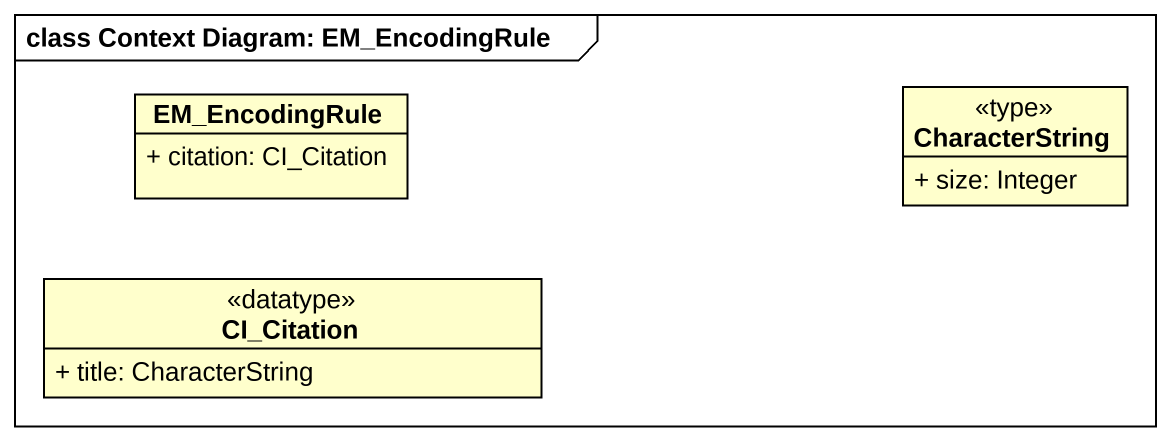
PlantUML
@startuml
mainframe class Context Diagram: EM_EncodingRule
hide circle
hide empty members
skinparam classAttributeIconSize 0
class EM_EncodingRule {
  + citation: CI_Citation
}
class CharacterString <<type>> {
  + size: Integer
}
class CI_Citation <<datatype>> {
  + title: CharacterString
}
@enduml
